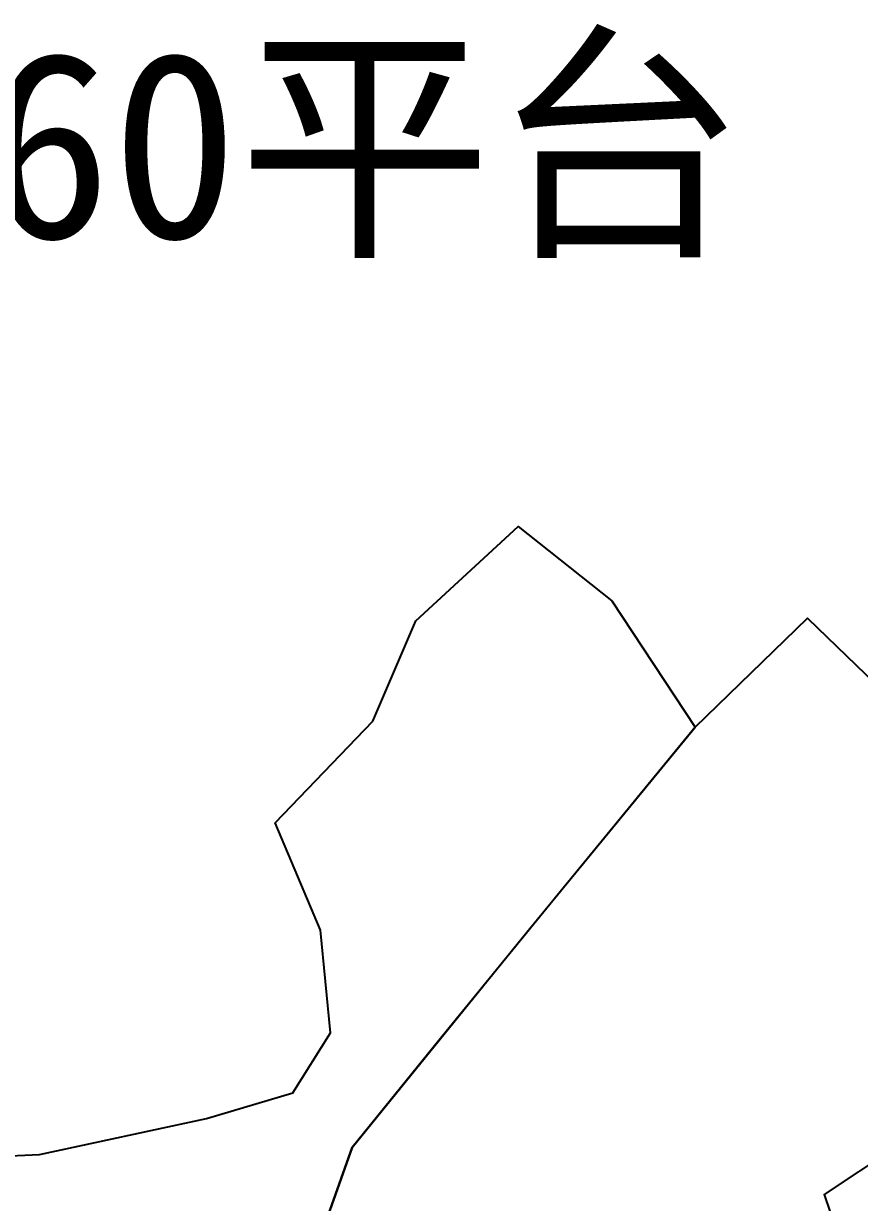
# Model space of a CAD drawing. Header units: metres. Extents: x 469944 to 470089, y 4349673 to 4349766.
# Drawn here: x 469973.41 to 469995.88, y 4349725.64 to 4349757.33 of the extents above; entities that cross this region are included whole.
import ezdxf

# ---------------------------------------------------------------- set-up
doc = ezdxf.new("R2010")
doc.units = ezdxf.units.M
doc.layers.add('综合图_历史矿块', color=7, linetype='Continuous')
doc.styles.add('CN_TTF', font='simsunb.ttf')

msp = doc.modelspace()

# ---------------------------------------------------------------- linework, layer by layer
at = {"layer": '综合图_历史矿块', "color": 9}
msp.add_lwpolyline([(469969.471, 4349726.729), (469973.844, 4349726.926), (469978.331, 4349727.894), (469980.653, 4349728.582), (469981.665, 4349730.202), (469981.395, 4349732.957), (469980.18, 4349735.846), (469982.799, 4349738.574), (469983.959, 4349741.274), (469986.713, 4349743.813), (469989.223, 4349741.815), (469991.471, 4349738.415), (469987.834, 4349733.99), (469984.579, 4349729.99), (469982.249, 4349727.115), (469979.319, 4349718.857), (469981.939, 4349715.99), (469978.678, 4349712.456), (469972.847, 4349709.899)], dxfattribs=at)
msp.add_lwpolyline([(469981.939, 4349715.989), (469979.319, 4349718.857), (469982.249, 4349727.115), (469986.942, 4349732.905), (469991.471, 4349738.415), (469994.49, 4349741.345), (469997.35, 4349738.576), (469998.986, 4349737.677), (470002.076, 4349739.66), (470004.151, 4349742.268), (470007.875, 4349739.742), (470008.312, 4349737.589), (470004.433, 4349733.597), (470000.499, 4349729.542), (469994.936, 4349725.857), (469995.557, 4349724.011), (469997.537, 4349721.806), (469997.264, 4349719.129), (469994.922, 4349716.71), (469991.967, 4349717.209), (469986.797, 4349716.795), (469983.848, 4349716.26), (469981.939, 4349715.989)], close=True, dxfattribs=at)

# ---------------------------------------------------------------- texts
at = {"color": 7, "style": 'CN_TTF'}
msp.add_text('3960平台 0914二次圈矿矿块图', height=5, dxfattribs=at).set_placement((469965.577, 4349751.567))

doc.saveas('drawing.dxf')
